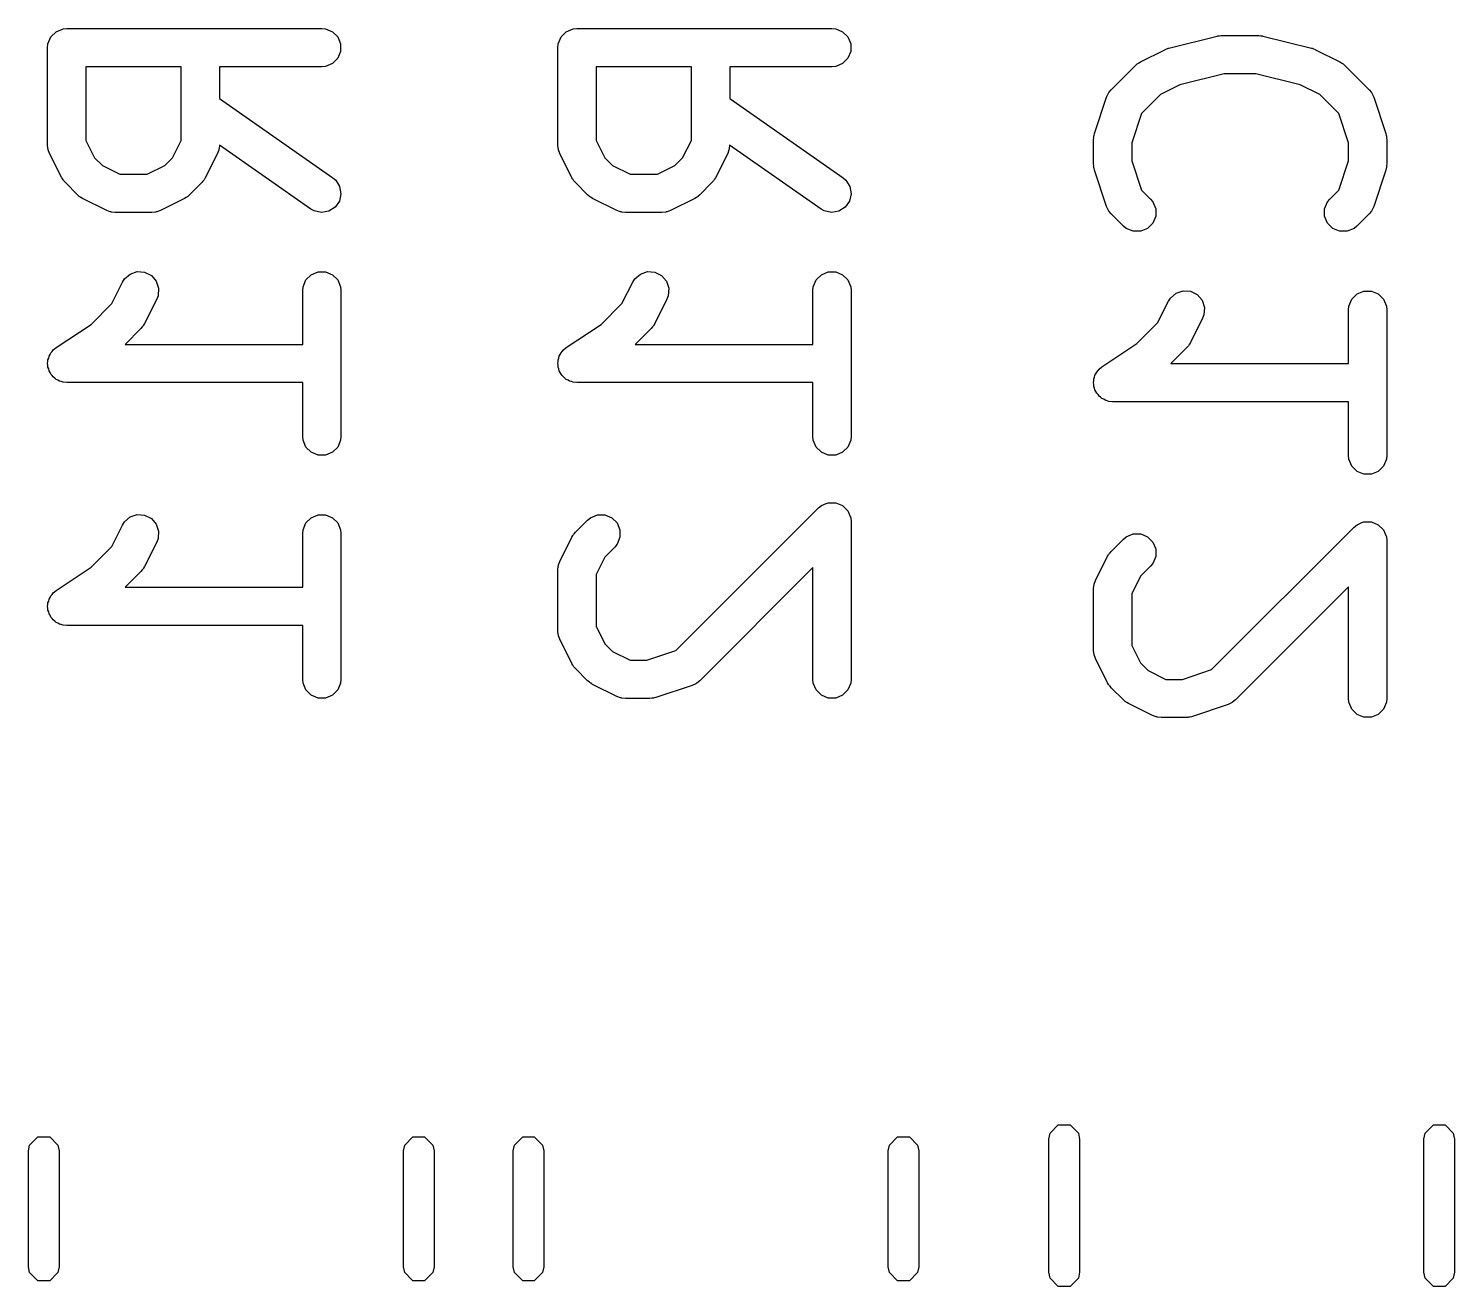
# Model space of a CAD drawing. Header units: inches. Extents: x 1.81 to 9.37, y -5.72 to -1.46.
# Drawn here: x 2.951 to 3.1711, y -2.4633 to -2.2691 of the extents above; entities that cross this region are included whole.
import ezdxf

# ---------------------------------------------------------------- set-up
doc = ezdxf.new("R2010")
doc.units = ezdxf.units.IN
doc.header["$MEASUREMENT"] = 0
doc.layers.add('BLACK', color=250, linetype='CONTINUOUS')

msp = doc.modelspace()

# ---------------------------------------------------------------- linework, layer by layer
at = {"layer": 'BLACK', "linetype": 'CONTINUOUS'}
for p, q in [((2.95399, -2.2715), (2.95443, -2.27043)), ((2.95443, -2.27043), (2.95524, -2.26962)), ((2.95524, -2.26962), (2.95631, -2.26918)), ((2.95631, -2.26918), (2.95688, -2.26912)), ((2.95688, -2.26912), (2.99625, -2.26912)), ((2.99625, -2.26912), (2.99683, -2.26918)), ((2.99683, -2.26918), (2.99789, -2.26962)), ((2.99789, -2.26962), (2.99871, -2.27043)), ((2.99871, -2.27043), (2.99915, -2.2715)), ((3.03273, -2.2715), (3.03317, -2.27043)), ((3.03317, -2.27043), (3.03398, -2.26962)), ((3.03398, -2.26962), (3.03505, -2.26918)), ((3.03505, -2.26918), (3.03562, -2.26912)), ((3.03562, -2.26912), (3.07499, -2.26912)), ((3.07499, -2.26912), (3.07557, -2.26918)), ((3.07557, -2.26918), (3.07663, -2.26962)), ((3.07663, -2.26962), (3.07745, -2.27043)), ((3.07745, -2.27043), (3.07789, -2.2715)), ((3.12696, -2.27216), (3.13446, -2.27029)), ((3.13446, -2.27029), (3.13456, -2.27027)), ((3.13456, -2.27027), (3.1346, -2.27026)), ((3.1346, -2.27026), (3.13481, -2.27024)), ((3.13481, -2.27024), (3.13503, -2.2702)), ((3.13503, -2.2702), (3.13507, -2.27021)), ((3.13507, -2.27021), (3.13517, -2.2702)), ((3.13517, -2.2702), (3.1408, -2.2702)), ((3.1408, -2.2702), (3.1409, -2.27021)), ((3.1409, -2.27021), (3.14094, -2.2702)), ((3.14094, -2.2702), (3.14116, -2.27024)), ((3.14116, -2.27024), (3.14137, -2.27026)), ((3.14137, -2.27026), (3.14141, -2.27027)), ((3.14141, -2.27027), (3.14151, -2.27029)), ((3.14151, -2.27029), (3.14901, -2.27216)), ((2.95393, -2.27208), (2.95399, -2.2715)), ((2.95393, -2.28707), (2.95393, -2.27208)), ((2.99915, -2.27265), (2.99871, -2.27372)), ((2.99915, -2.2715), (2.99915, -2.27265)), ((3.03267, -2.27208), (3.03273, -2.2715)), ((3.03267, -2.28707), (3.03267, -2.27208)), ((3.07789, -2.27265), (3.07745, -2.27372)), ((3.07789, -2.2715), (3.07789, -2.27265)), ((3.1226, -2.27426), (3.12635, -2.27239)), ((3.12635, -2.27239), (3.1264, -2.27237)), ((3.1264, -2.27237), (3.12641, -2.27236)), ((3.12641, -2.27236), (3.12665, -2.27227)), ((3.12665, -2.27227), (3.12689, -2.27218)), ((3.12689, -2.27218), (3.12692, -2.27218)), ((3.12692, -2.27218), (3.12696, -2.27216)), ((3.14901, -2.27216), (3.14905, -2.27218)), ((3.14905, -2.27218), (3.14908, -2.27218)), ((3.14908, -2.27218), (3.14932, -2.27227)), ((3.14932, -2.27227), (3.14956, -2.27236)), ((3.14956, -2.27236), (3.14957, -2.27237)), ((3.14957, -2.27237), (3.14962, -2.27239)), ((3.14962, -2.27239), (3.15337, -2.27426)), ((2.97455, -2.27503), (2.95984, -2.27503)), ((2.95984, -2.27503), (2.95984, -2.28638)), ((2.97455, -2.28638), (2.97455, -2.27503)), ((2.99625, -2.27503), (2.98046, -2.27503)), ((2.98046, -2.27503), (2.98046, -2.27991)), ((2.99683, -2.27497), (2.99625, -2.27503)), ((2.99789, -2.27453), (2.99683, -2.27497)), ((2.99871, -2.27372), (2.99789, -2.27453)), ((3.05329, -2.27503), (3.03858, -2.27503)), ((3.03858, -2.27503), (3.03858, -2.28638)), ((3.05329, -2.28638), (3.05329, -2.27503)), ((3.07499, -2.27503), (3.0592, -2.27503)), ((3.0592, -2.27503), (3.0592, -2.27991)), ((3.07557, -2.27497), (3.07499, -2.27503)), ((3.07663, -2.27453), (3.07557, -2.27497)), ((3.07745, -2.27372), (3.07663, -2.27453)), ((3.11809, -2.27856), (3.12184, -2.27481)), ((3.12184, -2.27481), (3.12206, -2.27463)), ((3.12206, -2.27463), (3.12211, -2.27457)), ((3.12211, -2.27457), (3.1222, -2.27451)), ((3.1222, -2.27451), (3.12228, -2.27445)), ((3.12228, -2.27445), (3.12236, -2.27442)), ((3.12236, -2.27442), (3.1226, -2.27426)), ((3.15337, -2.27426), (3.15361, -2.27442)), ((3.15361, -2.27442), (3.15369, -2.27445)), ((3.15369, -2.27445), (3.15377, -2.27451)), ((3.15377, -2.27451), (3.15386, -2.27457)), ((3.15386, -2.27457), (3.15391, -2.27463)), ((3.15391, -2.27463), (3.15413, -2.27481)), ((3.15413, -2.27481), (3.15788, -2.27856)), ((3.1287, -2.27781), (3.12567, -2.27933)), ((3.13554, -2.27611), (3.1287, -2.27781)), ((3.14043, -2.27611), (3.13554, -2.27611)), ((3.14727, -2.27781), (3.14043, -2.27611)), ((3.1503, -2.27933), (3.14727, -2.27781)), ((2.98046, -2.27991), (2.99795, -2.29215)), ((3.0592, -2.27991), (3.07669, -2.29215)), ((3.1155, -2.28534), (3.11737, -2.27972)), ((3.11737, -2.27972), (3.11761, -2.27919)), ((3.11761, -2.27919), (3.11768, -2.27911)), ((3.11768, -2.27911), (3.11772, -2.27901)), ((3.11772, -2.27901), (3.11809, -2.27856)), ((3.12567, -2.27933), (3.12276, -2.28225)), ((3.15321, -2.28225), (3.1503, -2.27933)), ((3.15788, -2.27856), (3.15825, -2.27901)), ((3.15825, -2.27901), (3.15829, -2.27911)), ((3.15829, -2.27911), (3.15836, -2.27919)), ((3.15836, -2.27919), (3.1586, -2.27972)), ((3.1586, -2.27972), (3.16047, -2.28534)), ((3.12276, -2.28225), (3.12125, -2.28676)), ((3.15472, -2.28676), (3.15321, -2.28225)), ((2.95984, -2.28638), (2.96118, -2.28907)), ((2.9732, -2.28907), (2.97455, -2.28638)), ((3.03858, -2.28638), (3.03992, -2.28907)), ((3.05194, -2.28907), (3.05329, -2.28638)), ((3.11535, -2.28628), (3.11538, -2.28599)), ((3.11535, -2.29003), (3.11535, -2.28628)), ((3.11537, -2.28591), (3.11539, -2.28581)), ((3.11538, -2.28599), (3.11537, -2.28591)), ((3.11539, -2.28581), (3.1154, -2.2857)), ((3.1154, -2.2857), (3.11543, -2.28563)), ((3.11543, -2.28563), (3.1155, -2.28534)), ((3.16047, -2.28534), (3.16054, -2.28563)), ((3.16054, -2.28563), (3.16057, -2.2857)), ((3.16057, -2.2857), (3.16058, -2.28581)), ((3.16058, -2.28581), (3.1606, -2.28591)), ((3.1606, -2.28591), (3.16059, -2.28599)), ((3.16059, -2.28599), (3.16062, -2.28628)), ((3.16062, -2.28628), (3.16062, -2.29003)), ((2.95399, -2.28765), (2.95393, -2.28707)), ((2.95403, -2.28775), (2.95399, -2.28765)), ((2.95403, -2.28785), (2.95403, -2.28775)), ((2.95424, -2.28839), (2.95403, -2.28785)), ((2.95612, -2.29214), (2.95424, -2.28839)), ((2.98015, -2.28839), (2.97827, -2.29214)), ((2.98035, -2.28785), (2.98015, -2.28839)), ((2.98036, -2.28775), (2.98035, -2.28785)), ((2.9804, -2.28765), (2.98036, -2.28775)), ((2.98045, -2.28712), (2.9804, -2.28765)), ((2.99456, -2.29699), (2.98045, -2.28712)), ((3.03273, -2.28765), (3.03267, -2.28707)), ((3.03277, -2.28775), (3.03273, -2.28765)), ((3.03277, -2.28785), (3.03277, -2.28775)), ((3.03298, -2.28839), (3.03277, -2.28785)), ((3.03486, -2.29214), (3.03298, -2.28839)), ((3.05889, -2.28839), (3.05701, -2.29214)), ((3.05909, -2.28785), (3.05889, -2.28839)), ((3.0591, -2.28775), (3.05909, -2.28785)), ((3.05914, -2.28765), (3.0591, -2.28775)), ((3.05919, -2.28712), (3.05914, -2.28765)), ((3.0733, -2.29699), (3.05919, -2.28712)), ((3.12125, -2.28676), (3.12125, -2.28955)), ((3.15472, -2.28955), (3.15472, -2.28676)), ((2.96118, -2.28907), (2.96238, -2.29027)), ((2.96238, -2.29027), (2.96508, -2.29162)), ((2.96931, -2.29162), (2.97201, -2.29027)), ((2.97201, -2.29027), (2.9732, -2.28907)), ((3.03992, -2.28907), (3.04112, -2.29027)), ((3.04112, -2.29027), (3.04382, -2.29162)), ((3.04805, -2.29162), (3.05075, -2.29027)), ((3.05075, -2.29027), (3.05194, -2.28907)), ((3.11538, -2.29032), (3.11535, -2.29003)), ((3.11537, -2.2904), (3.11538, -2.29032)), ((3.11539, -2.2905), (3.11537, -2.2904)), ((3.1154, -2.2906), (3.11539, -2.2905)), ((3.11543, -2.29067), (3.1154, -2.2906)), ((3.1155, -2.29096), (3.11543, -2.29067)), ((3.11737, -2.29658), (3.1155, -2.29096)), ((3.12125, -2.28955), (3.12276, -2.29406)), ((3.15321, -2.29406), (3.15472, -2.28955)), ((3.16047, -2.29096), (3.1586, -2.29658)), ((3.16054, -2.29067), (3.16047, -2.29096)), ((3.16057, -2.2906), (3.16054, -2.29067)), ((3.16058, -2.2905), (3.16057, -2.2906)), ((3.1606, -2.2904), (3.16058, -2.2905)), ((3.16062, -2.29003), (3.16059, -2.29032)), ((3.16059, -2.29032), (3.1606, -2.2904)), ((2.95627, -2.29239), (2.95612, -2.29214)), ((2.9563, -2.29246), (2.95627, -2.29239)), ((2.95637, -2.29254), (2.9563, -2.29246)), ((2.95642, -2.29263), (2.95637, -2.29254)), ((2.95648, -2.29268), (2.95642, -2.29263)), ((2.95667, -2.29291), (2.95648, -2.29268)), ((2.95854, -2.29479), (2.95667, -2.29291)), ((2.96508, -2.29162), (2.96931, -2.29162)), ((2.97772, -2.29291), (2.97584, -2.29479)), ((2.9779, -2.29268), (2.97772, -2.29291)), ((2.97796, -2.29263), (2.9779, -2.29268)), ((2.97802, -2.29254), (2.97796, -2.29263)), ((2.97809, -2.29246), (2.97802, -2.29254)), ((2.97812, -2.29239), (2.97809, -2.29246)), ((2.97827, -2.29214), (2.97812, -2.29239)), ((2.99795, -2.29215), (2.99839, -2.29253)), ((2.99839, -2.29253), (2.999, -2.2935)), ((3.03501, -2.29239), (3.03486, -2.29214)), ((3.03504, -2.29246), (3.03501, -2.29239)), ((3.03511, -2.29254), (3.03504, -2.29246)), ((3.03516, -2.29263), (3.03511, -2.29254)), ((3.03522, -2.29268), (3.03516, -2.29263)), ((3.03541, -2.29291), (3.03522, -2.29268)), ((3.03728, -2.29479), (3.03541, -2.29291)), ((3.04382, -2.29162), (3.04805, -2.29162)), ((3.05646, -2.29291), (3.05458, -2.29479)), ((3.05664, -2.29268), (3.05646, -2.29291)), ((3.0567, -2.29263), (3.05664, -2.29268)), ((3.05676, -2.29254), (3.0567, -2.29263)), ((3.05683, -2.29246), (3.05676, -2.29254)), ((3.05686, -2.29239), (3.05683, -2.29246)), ((3.05701, -2.29214), (3.05686, -2.29239)), ((3.07669, -2.29215), (3.07713, -2.29253)), ((3.07713, -2.29253), (3.07774, -2.2935)), ((2.95877, -2.29497), (2.95854, -2.29479)), ((2.95882, -2.29503), (2.95877, -2.29497)), ((2.95891, -2.29509), (2.95882, -2.29503)), ((2.95899, -2.29515), (2.95891, -2.29509)), ((2.95906, -2.29518), (2.95899, -2.29515)), ((2.95931, -2.29534), (2.95906, -2.29518)), ((2.96306, -2.29721), (2.95931, -2.29534)), ((2.97508, -2.29534), (2.97133, -2.29721)), ((2.97532, -2.29518), (2.97508, -2.29534)), ((2.9754, -2.29515), (2.97532, -2.29518)), ((2.97548, -2.29509), (2.9754, -2.29515)), ((2.97557, -2.29503), (2.97548, -2.29509)), ((2.97562, -2.29497), (2.97557, -2.29503)), ((2.97584, -2.29479), (2.97562, -2.29497)), ((2.9992, -2.29464), (2.99896, -2.29576)), ((2.999, -2.2935), (2.9992, -2.29464)), ((3.03751, -2.29497), (3.03728, -2.29479)), ((3.03756, -2.29503), (3.03751, -2.29497)), ((3.03765, -2.29509), (3.03756, -2.29503)), ((3.03773, -2.29515), (3.03765, -2.29509)), ((3.0378, -2.29518), (3.03773, -2.29515)), ((3.03805, -2.29534), (3.0378, -2.29518)), ((3.0418, -2.29721), (3.03805, -2.29534)), ((3.05382, -2.29534), (3.05007, -2.29721)), ((3.05406, -2.29518), (3.05382, -2.29534)), ((3.05414, -2.29515), (3.05406, -2.29518)), ((3.05422, -2.29509), (3.05414, -2.29515)), ((3.05431, -2.29503), (3.05422, -2.29509)), ((3.05436, -2.29497), (3.05431, -2.29503)), ((3.05458, -2.29479), (3.05436, -2.29497)), ((3.07794, -2.29464), (3.0777, -2.29576)), ((3.07774, -2.2935), (3.07794, -2.29464)), ((3.12276, -2.29406), (3.12414, -2.29544)), ((3.15183, -2.29544), (3.15321, -2.29406)), ((2.9636, -2.29742), (2.96306, -2.29721)), ((2.96371, -2.29743), (2.9636, -2.29742)), ((2.96381, -2.29747), (2.96371, -2.29743)), ((2.96438, -2.29753), (2.96381, -2.29747)), ((2.97001, -2.29753), (2.96438, -2.29753)), ((2.97058, -2.29747), (2.97001, -2.29753)), ((2.97068, -2.29743), (2.97058, -2.29747)), ((2.97079, -2.29742), (2.97068, -2.29743)), ((2.97133, -2.29721), (2.97079, -2.29742)), ((2.99506, -2.29728), (2.99456, -2.29699)), ((2.99619, -2.29752), (2.99506, -2.29728)), ((2.99732, -2.29732), (2.99619, -2.29752)), ((2.99829, -2.29671), (2.99732, -2.29732)), ((2.99896, -2.29576), (2.99829, -2.29671)), ((3.04234, -2.29742), (3.0418, -2.29721)), ((3.04245, -2.29743), (3.04234, -2.29742)), ((3.04255, -2.29747), (3.04245, -2.29743)), ((3.04312, -2.29753), (3.04255, -2.29747)), ((3.04875, -2.29753), (3.04312, -2.29753)), ((3.04932, -2.29747), (3.04875, -2.29753)), ((3.04942, -2.29743), (3.04932, -2.29747)), ((3.04953, -2.29742), (3.04942, -2.29743)), ((3.05007, -2.29721), (3.04953, -2.29742)), ((3.0738, -2.29728), (3.0733, -2.29699)), ((3.07493, -2.29752), (3.0738, -2.29728)), ((3.07606, -2.29732), (3.07493, -2.29752)), ((3.07704, -2.29671), (3.07606, -2.29732)), ((3.0777, -2.29576), (3.07704, -2.29671)), ((3.11761, -2.29711), (3.11737, -2.29658)), ((3.11768, -2.29719), (3.11761, -2.29711)), ((3.11772, -2.29729), (3.11768, -2.29719)), ((3.11809, -2.29774), (3.11772, -2.29729)), ((3.12414, -2.29544), (3.1245, -2.29588)), ((3.1245, -2.29588), (3.12495, -2.29695)), ((3.12495, -2.29695), (3.12495, -2.2981)), ((3.15102, -2.29695), (3.15147, -2.29588)), ((3.15102, -2.2981), (3.15102, -2.29695)), ((3.15147, -2.29588), (3.15183, -2.29544)), ((3.15825, -2.29729), (3.15788, -2.29774)), ((3.15829, -2.29719), (3.15825, -2.29729)), ((3.15836, -2.29711), (3.15829, -2.29719)), ((3.1586, -2.29658), (3.15836, -2.29711)), ((3.11996, -2.29961), (3.11809, -2.29774)), ((3.12041, -2.29998), (3.11996, -2.29961)), ((3.1245, -2.29917), (3.12369, -2.29998)), ((3.12495, -2.2981), (3.1245, -2.29917)), ((3.15147, -2.29917), (3.15102, -2.2981)), ((3.15228, -2.29998), (3.15147, -2.29917)), ((3.15601, -2.29961), (3.15556, -2.29998)), ((3.15788, -2.29774), (3.15601, -2.29961)), ((3.12147, -2.30042), (3.12041, -2.29998)), ((3.12263, -2.30042), (3.12147, -2.30042)), ((3.12369, -2.29998), (3.12263, -2.30042)), ((3.15334, -2.30042), (3.15228, -2.29998)), ((3.1545, -2.30042), (3.15334, -2.30042)), ((3.15556, -2.29998), (3.1545, -2.30042)), ((2.96383, -2.31157), (2.96549, -2.30825)), ((2.96549, -2.30825), (2.9658, -2.30776)), ((2.9658, -2.30776), (2.96667, -2.30701)), ((2.96667, -2.30701), (2.96776, -2.30664)), ((2.96776, -2.30664), (2.96891, -2.30672)), ((2.96891, -2.30672), (2.96994, -2.30724)), ((2.96994, -2.30724), (2.9707, -2.30811)), ((2.9707, -2.30811), (2.97106, -2.3092)), ((2.99336, -2.30899), (2.9938, -2.30793)), ((2.9938, -2.30793), (2.99461, -2.30712)), ((2.99461, -2.30712), (2.99568, -2.30667)), ((2.99568, -2.30667), (2.99683, -2.30667)), ((2.99683, -2.30667), (2.99789, -2.30712)), ((2.99789, -2.30712), (2.99871, -2.30793)), ((2.99871, -2.30793), (2.99915, -2.30899)), ((3.04257, -2.31157), (3.04423, -2.30825)), ((3.04423, -2.30825), (3.04454, -2.30776)), ((3.04454, -2.30776), (3.04541, -2.30701)), ((3.04541, -2.30701), (3.0465, -2.30664)), ((3.0465, -2.30664), (3.04765, -2.30672)), ((3.04765, -2.30672), (3.04868, -2.30724)), ((3.04868, -2.30724), (3.04944, -2.30811)), ((3.04944, -2.30811), (3.0498, -2.3092)), ((3.0721, -2.30899), (3.07254, -2.30793)), ((3.07254, -2.30793), (3.07335, -2.30712)), ((3.07335, -2.30712), (3.07442, -2.30667)), ((3.07442, -2.30667), (3.07557, -2.30667)), ((3.07557, -2.30667), (3.07663, -2.30712)), ((3.07663, -2.30712), (3.07745, -2.30793)), ((3.07745, -2.30793), (3.07789, -2.30899)), ((2.97098, -2.31035), (2.97077, -2.31089)), ((2.97106, -2.3092), (2.97098, -2.31035)), ((2.9933, -2.30957), (2.99336, -2.30899)), ((2.9933, -2.31787), (2.9933, -2.30957)), ((2.99915, -2.30899), (2.99921, -2.30957)), ((2.99921, -2.30957), (2.99921, -2.33207)), ((3.04972, -2.31035), (3.04951, -2.31089)), ((3.0498, -2.3092), (3.04972, -2.31035)), ((3.07204, -2.30957), (3.0721, -2.30899)), ((3.07204, -2.31787), (3.07204, -2.30957)), ((3.07789, -2.30899), (3.07795, -2.30957)), ((3.07795, -2.30957), (3.07795, -2.33207)), ((3.12691, -2.3112), (3.12722, -2.31071)), ((3.12722, -2.31071), (3.12809, -2.30996)), ((3.12809, -2.30996), (3.12918, -2.30959)), ((3.12918, -2.30959), (3.13033, -2.30968)), ((3.13033, -2.30968), (3.13136, -2.31019)), ((3.13136, -2.31019), (3.13211, -2.31106)), ((3.15521, -2.31088), (3.15603, -2.31007)), ((3.15603, -2.31007), (3.15709, -2.30963)), ((3.15709, -2.30963), (3.15825, -2.30963)), ((3.15825, -2.30963), (3.15931, -2.31007)), ((3.15931, -2.31007), (3.16013, -2.31088)), ((2.96063, -2.31478), (2.96383, -2.31157)), ((2.97077, -2.31089), (2.9689, -2.31464)), ((3.03937, -2.31478), (3.04257, -2.31157)), ((3.04951, -2.31089), (3.04764, -2.31464)), ((3.12525, -2.31452), (3.12691, -2.3112)), ((3.13211, -2.31106), (3.13248, -2.31215)), ((3.13248, -2.31215), (3.1324, -2.3133)), ((3.15472, -2.31252), (3.15477, -2.31195)), ((3.15472, -2.32082), (3.15472, -2.31252)), ((3.15477, -2.31195), (3.15521, -2.31088)), ((3.16013, -2.31088), (3.16057, -2.31195)), ((3.16057, -2.31195), (3.16062, -2.31252)), ((3.16062, -2.31252), (3.16062, -2.33502)), ((2.95524, -2.31836), (2.96063, -2.31478)), ((2.96853, -2.31518), (2.96834, -2.31541)), ((2.96859, -2.31513), (2.96853, -2.31518)), ((2.96864, -2.31504), (2.96859, -2.31513)), ((2.96871, -2.31496), (2.96864, -2.31504)), ((2.96874, -2.31489), (2.96871, -2.31496)), ((2.9689, -2.31464), (2.96874, -2.31489)), ((3.03398, -2.31836), (3.03937, -2.31478)), ((3.04727, -2.31518), (3.04708, -2.31541)), ((3.04733, -2.31513), (3.04727, -2.31518)), ((3.04739, -2.31504), (3.04733, -2.31513)), ((3.04745, -2.31496), (3.04739, -2.31504)), ((3.04748, -2.31489), (3.04745, -2.31496)), ((3.04764, -2.31464), (3.04748, -2.31489)), ((3.12204, -2.31773), (3.12525, -2.31452)), ((3.13219, -2.31384), (3.13031, -2.31759)), ((3.1324, -2.3133), (3.13219, -2.31384)), ((2.96834, -2.31541), (2.96589, -2.31787)), ((3.04708, -2.31541), (3.04463, -2.31787)), ((2.95416, -2.31969), (2.95432, -2.31945)), ((2.95432, -2.31945), (2.95443, -2.31918)), ((2.95443, -2.31918), (2.95463, -2.31897)), ((2.95463, -2.31897), (2.9548, -2.31873)), ((2.9548, -2.31873), (2.95524, -2.31837)), ((2.95524, -2.31837), (2.95524, -2.31836)), ((2.95524, -2.31836), (2.95524, -2.31836)), ((2.95524, -2.31836), (2.95524, -2.31836)), ((2.96589, -2.31787), (2.9933, -2.31787)), ((3.0329, -2.31969), (3.03306, -2.31945)), ((3.03306, -2.31945), (3.03317, -2.31918)), ((3.03317, -2.31918), (3.03337, -2.31897)), ((3.03337, -2.31897), (3.03354, -2.31873)), ((3.03354, -2.31873), (3.03398, -2.31837)), ((3.03398, -2.31837), (3.03398, -2.31836)), ((3.03398, -2.31836), (3.03398, -2.31836)), ((3.03398, -2.31836), (3.03398, -2.31836)), ((3.04463, -2.31787), (3.07204, -2.31787)), ((3.11666, -2.32132), (3.12204, -2.31773)), ((3.12976, -2.31836), (3.1273, -2.32082)), ((3.12995, -2.31813), (3.12976, -2.31836)), ((3.13001, -2.31808), (3.12995, -2.31813)), ((3.13006, -2.31799), (3.13001, -2.31808)), ((3.13013, -2.31791), (3.13006, -2.31799)), ((3.13016, -2.31784), (3.13013, -2.31791)), ((3.13031, -2.31759), (3.13016, -2.31784)), ((2.95393, -2.32082), (2.95399, -2.32053)), ((2.95399, -2.3211), (2.95393, -2.32082)), ((2.95399, -2.32024), (2.9541, -2.31997)), ((2.95399, -2.32053), (2.95399, -2.32024)), ((2.95399, -2.3214), (2.95399, -2.3211)), ((2.9541, -2.32166), (2.95399, -2.3214)), ((2.9541, -2.31997), (2.95416, -2.31969)), ((2.95415, -2.32195), (2.9541, -2.32166)), ((3.03267, -2.32082), (3.03273, -2.32053)), ((3.03273, -2.3211), (3.03267, -2.32082)), ((3.03273, -2.32024), (3.03284, -2.31997)), ((3.03273, -2.32053), (3.03273, -2.32024)), ((3.03273, -2.3214), (3.03273, -2.3211)), ((3.03284, -2.32166), (3.03273, -2.3214)), ((3.03284, -2.31997), (3.0329, -2.31969)), ((3.03289, -2.32195), (3.03284, -2.32166)), ((3.11605, -2.32192), (3.11621, -2.32168)), ((3.11621, -2.32168), (3.11666, -2.32132)), ((3.11666, -2.32132), (3.11666, -2.32132)), ((3.11666, -2.32132), (3.11666, -2.32132)), ((3.11666, -2.32132), (3.11666, -2.32132)), ((3.1273, -2.32082), (3.15472, -2.32082)), ((2.95432, -2.32219), (2.95415, -2.32195)), ((2.95443, -2.32246), (2.95432, -2.32219)), ((2.95463, -2.32266), (2.95443, -2.32246)), ((2.95479, -2.3229), (2.95463, -2.32266)), ((2.95504, -2.32307), (2.95479, -2.3229)), ((2.95524, -2.32327), (2.95504, -2.32307)), ((2.95551, -2.32339), (2.95524, -2.32327)), ((2.95575, -2.32355), (2.95551, -2.32339)), ((2.95604, -2.3236), (2.95575, -2.32355)), ((2.95631, -2.32372), (2.95604, -2.3236)), ((2.95688, -2.32377), (2.95631, -2.32372)), ((2.9933, -2.32377), (2.95688, -2.32377)), ((2.95688, -2.32377), (2.95688, -2.32377)), ((2.95688, -2.32377), (2.95688, -2.32377)), ((2.95688, -2.32377), (2.95688, -2.32377)), ((2.9933, -2.33207), (2.9933, -2.32377)), ((3.03306, -2.32219), (3.03289, -2.32195)), ((3.03317, -2.32246), (3.03306, -2.32219)), ((3.03337, -2.32266), (3.03317, -2.32246)), ((3.03353, -2.3229), (3.03337, -2.32266)), ((3.03378, -2.32307), (3.03353, -2.3229)), ((3.03398, -2.32327), (3.03378, -2.32307)), ((3.03425, -2.32339), (3.03398, -2.32327)), ((3.03449, -2.32355), (3.03425, -2.32339)), ((3.03478, -2.3236), (3.03449, -2.32355)), ((3.03505, -2.32372), (3.03478, -2.3236)), ((3.03562, -2.32377), (3.03505, -2.32372)), ((3.07204, -2.32377), (3.03562, -2.32377)), ((3.03562, -2.32377), (3.03562, -2.32377)), ((3.03562, -2.32377), (3.03562, -2.32377)), ((3.03562, -2.32377), (3.03562, -2.32377)), ((3.07204, -2.33207), (3.07204, -2.32377)), ((3.11535, -2.32377), (3.1154, -2.32349)), ((3.1154, -2.32406), (3.11535, -2.32377)), ((3.1154, -2.3232), (3.11552, -2.32293)), ((3.1154, -2.32349), (3.1154, -2.3232)), ((3.11552, -2.32293), (3.11557, -2.32264)), ((3.11557, -2.32264), (3.11573, -2.3224)), ((3.11573, -2.3224), (3.11584, -2.32213)), ((3.11584, -2.32213), (3.11605, -2.32192)), ((3.1154, -2.32435), (3.1154, -2.32406)), ((3.11551, -2.32462), (3.1154, -2.32435)), ((3.11557, -2.3249), (3.11551, -2.32462)), ((3.11573, -2.32514), (3.11557, -2.3249)), ((3.11584, -2.32541), (3.11573, -2.32514)), ((3.11605, -2.32562), (3.11584, -2.32541)), ((3.11621, -2.32586), (3.11605, -2.32562)), ((3.11645, -2.32602), (3.11621, -2.32586)), ((3.11666, -2.32623), (3.11645, -2.32602)), ((3.11693, -2.32634), (3.11666, -2.32623)), ((3.11717, -2.3265), (3.11693, -2.32634)), ((3.11745, -2.32656), (3.11717, -2.3265)), ((3.11772, -2.32667), (3.11745, -2.32656)), ((3.11829, -2.32672), (3.11772, -2.32667)), ((3.1183, -2.32672), (3.11829, -2.32672)), ((3.15472, -2.32672), (3.1183, -2.32672)), ((3.1183, -2.32672), (3.1183, -2.32672)), ((3.1183, -2.32672), (3.1183, -2.32672)), ((3.15472, -2.33502), (3.15472, -2.32672)), ((2.99336, -2.33264), (2.9933, -2.33207)), ((2.9938, -2.33371), (2.99336, -2.33264)), ((2.99915, -2.33264), (2.99871, -2.33371)), ((2.99921, -2.33207), (2.99915, -2.33264)), ((3.0721, -2.33264), (3.07204, -2.33207)), ((3.07254, -2.33371), (3.0721, -2.33264)), ((3.07789, -2.33264), (3.07745, -2.33371)), ((3.07795, -2.33207), (3.07789, -2.33264)), ((2.99461, -2.33452), (2.9938, -2.33371)), ((2.99568, -2.33496), (2.99461, -2.33452)), ((2.99683, -2.33496), (2.99568, -2.33496)), ((2.99789, -2.33452), (2.99683, -2.33496)), ((2.99871, -2.33371), (2.99789, -2.33452)), ((3.07335, -2.33452), (3.07254, -2.33371)), ((3.07442, -2.33496), (3.07335, -2.33452)), ((3.07557, -2.33496), (3.07442, -2.33496)), ((3.07663, -2.33452), (3.07557, -2.33496)), ((3.07745, -2.33371), (3.07663, -2.33452)), ((3.15477, -2.3356), (3.15472, -2.33502)), ((3.16062, -2.33502), (3.16057, -2.3356)), ((3.15521, -2.33666), (3.15477, -2.3356)), ((3.15603, -2.33748), (3.15521, -2.33666)), ((3.16013, -2.33666), (3.15931, -2.33748)), ((3.16057, -2.3356), (3.16013, -2.33666)), ((3.15709, -2.33792), (3.15603, -2.33748)), ((3.15825, -2.33792), (3.15709, -2.33792)), ((3.15931, -2.33748), (3.15825, -2.33792)), ((3.0509, -2.36511), (3.0729, -2.3431)), ((3.0729, -2.3431), (3.07335, -2.34274)), ((3.07335, -2.34274), (3.07411, -2.34242)), ((3.07411, -2.34242), (3.07442, -2.3423)), ((3.07442, -2.3423), (3.07557, -2.3423)), ((3.07557, -2.3423), (3.07663, -2.34274)), ((3.07663, -2.34274), (3.07745, -2.34355)), ((3.07745, -2.34355), (3.0777, -2.34417)), ((2.96383, -2.34907), (2.96549, -2.34575)), ((2.96549, -2.34575), (2.9658, -2.34526)), ((2.9658, -2.34526), (2.96667, -2.3445)), ((2.96667, -2.3445), (2.96776, -2.34414)), ((2.96776, -2.34414), (2.96891, -2.34422)), ((2.96891, -2.34422), (2.96994, -2.34473)), ((2.96994, -2.34473), (2.9707, -2.3456)), ((2.9707, -2.3456), (2.97106, -2.3467)), ((2.99336, -2.34649), (2.9938, -2.34543)), ((2.9938, -2.34543), (2.99461, -2.34461)), ((2.99461, -2.34461), (2.99568, -2.34417)), ((2.99568, -2.34417), (2.99683, -2.34417)), ((2.99683, -2.34417), (2.99789, -2.34461)), ((2.99789, -2.34461), (2.99871, -2.34543)), ((2.99871, -2.34543), (2.99915, -2.34649)), ((3.03541, -2.34685), (3.03728, -2.34498)), ((3.03728, -2.34498), (3.03773, -2.34461)), ((3.03773, -2.34461), (3.0388, -2.34417)), ((3.0388, -2.34417), (3.03995, -2.34417)), ((3.03995, -2.34417), (3.04101, -2.34461)), ((3.04101, -2.34461), (3.04183, -2.34543)), ((3.04183, -2.34543), (3.04227, -2.34649)), ((3.0777, -2.34417), (3.07789, -2.34462)), ((3.07789, -2.34462), (3.07795, -2.34519)), ((3.07795, -2.34519), (3.07795, -2.36956)), ((3.15558, -2.34606), (3.15603, -2.34569)), ((3.15603, -2.34569), (3.15678, -2.34538)), ((3.15678, -2.34538), (3.15709, -2.34525)), ((3.15709, -2.34525), (3.15825, -2.34525)), ((3.15825, -2.34525), (3.15931, -2.34569)), ((3.15931, -2.34569), (3.16013, -2.3465)), ((2.97098, -2.34785), (2.97077, -2.34839)), ((2.97106, -2.3467), (2.97098, -2.34785)), ((2.9933, -2.34707), (2.99336, -2.34649)), ((2.9933, -2.35536), (2.9933, -2.34707)), ((2.99915, -2.34649), (2.99921, -2.34707)), ((2.99921, -2.34707), (2.99921, -2.36956)), ((3.03298, -2.35137), (3.03486, -2.34762)), ((3.03486, -2.34762), (3.03501, -2.34737)), ((3.03501, -2.34737), (3.03504, -2.3473)), ((3.03504, -2.3473), (3.03511, -2.34722)), ((3.03511, -2.34722), (3.03516, -2.34713)), ((3.03516, -2.34713), (3.03522, -2.34708)), ((3.03522, -2.34708), (3.03541, -2.34685)), ((3.04227, -2.34764), (3.04183, -2.34871)), ((3.04227, -2.34649), (3.04227, -2.34764)), ((3.11809, -2.34981), (3.11996, -2.34793)), ((3.11996, -2.34793), (3.12041, -2.34756)), ((3.12041, -2.34756), (3.12147, -2.34712)), ((3.12147, -2.34712), (3.12263, -2.34712)), ((3.12263, -2.34712), (3.12369, -2.34756)), ((3.12369, -2.34756), (3.1245, -2.34838)), ((3.13358, -2.36806), (3.15558, -2.34606)), ((3.16013, -2.3465), (3.16038, -2.34712)), ((3.16038, -2.34712), (3.16057, -2.34757)), ((3.16057, -2.34757), (3.16062, -2.34814)), ((3.16062, -2.34814), (3.16062, -2.37252)), ((2.96063, -2.35227), (2.96383, -2.34907)), ((2.97077, -2.34839), (2.9689, -2.35214)), ((3.04146, -2.34915), (3.03992, -2.35069)), ((3.04183, -2.34871), (3.04146, -2.34915)), ((3.11753, -2.35057), (3.11769, -2.35032)), ((3.11769, -2.35032), (3.11772, -2.35025)), ((3.11772, -2.35025), (3.11779, -2.35017)), ((3.11779, -2.35017), (3.11784, -2.35008)), ((3.11784, -2.35008), (3.1179, -2.35003)), ((3.1179, -2.35003), (3.11809, -2.34981)), ((3.1245, -2.34838), (3.12495, -2.34944)), ((3.12495, -2.34944), (3.12495, -2.35059)), ((2.95524, -2.35586), (2.96063, -2.35227)), ((2.96859, -2.35263), (2.96853, -2.35268)), ((2.96864, -2.35254), (2.96859, -2.35263)), ((2.96871, -2.35246), (2.96864, -2.35254)), ((2.96874, -2.35238), (2.96871, -2.35246)), ((2.9689, -2.35214), (2.96874, -2.35238)), ((3.03267, -2.35269), (3.03273, -2.35211)), ((3.03273, -2.35211), (3.03277, -2.35202)), ((3.03277, -2.35191), (3.03298, -2.35137)), ((3.03277, -2.35202), (3.03277, -2.35191)), ((3.03992, -2.35069), (3.03858, -2.35339)), ((3.07204, -2.35232), (3.05458, -2.36978)), ((3.07204, -2.36956), (3.07204, -2.35232)), ((3.11566, -2.35432), (3.11753, -2.35057)), ((3.12414, -2.35211), (3.1226, -2.35364)), ((3.1245, -2.35166), (3.12414, -2.35211)), ((3.12495, -2.35059), (3.1245, -2.35166)), ((2.96834, -2.3529), (2.96589, -2.35536)), ((2.96853, -2.35268), (2.96834, -2.3529)), ((3.03267, -2.36206), (3.03267, -2.35269)), ((3.03858, -2.35339), (3.03858, -2.36137)), ((3.11545, -2.35486), (3.11566, -2.35432)), ((3.1226, -2.35364), (3.12125, -2.35634)), ((2.95416, -2.35718), (2.95432, -2.35694)), ((2.95432, -2.35694), (2.95443, -2.35667)), ((2.95443, -2.35667), (2.95463, -2.35647)), ((2.95463, -2.35647), (2.9548, -2.35622)), ((2.9548, -2.35622), (2.95524, -2.35586)), ((2.95524, -2.35586), (2.95524, -2.35586)), ((2.95524, -2.35586), (2.95524, -2.35586)), ((2.95524, -2.35586), (2.95524, -2.35586)), ((2.96589, -2.35536), (2.9933, -2.35536)), ((3.11535, -2.35564), (3.1154, -2.35507)), ((3.11535, -2.36502), (3.11535, -2.35564)), ((3.1154, -2.35507), (3.11544, -2.35497)), ((3.11544, -2.35497), (3.11545, -2.35486)), ((3.12125, -2.35634), (3.12125, -2.36432)), ((3.15472, -2.35527), (3.13726, -2.37273)), ((3.15472, -2.37252), (3.15472, -2.35527)), ((2.95393, -2.35831), (2.95399, -2.35803)), ((2.95399, -2.3586), (2.95393, -2.35831)), ((2.95399, -2.35774), (2.9541, -2.35747)), ((2.95399, -2.35803), (2.95399, -2.35774)), ((2.95399, -2.35889), (2.95399, -2.3586)), ((2.9541, -2.35916), (2.95399, -2.35889)), ((2.9541, -2.35747), (2.95416, -2.35718)), ((2.95415, -2.35944), (2.9541, -2.35916)), ((2.95432, -2.35968), (2.95415, -2.35944)), ((2.95443, -2.35996), (2.95432, -2.35968)), ((2.95463, -2.36016), (2.95443, -2.35996)), ((2.95479, -2.3604), (2.95463, -2.36016)), ((2.95504, -2.36056), (2.95479, -2.3604)), ((2.95524, -2.36077), (2.95504, -2.36056)), ((2.95551, -2.36088), (2.95524, -2.36077)), ((2.95575, -2.36104), (2.95551, -2.36088)), ((2.95604, -2.3611), (2.95575, -2.36104)), ((2.95631, -2.36121), (2.95604, -2.3611)), ((2.95688, -2.36127), (2.95631, -2.36121)), ((2.9933, -2.36127), (2.95688, -2.36127)), ((2.95688, -2.36127), (2.95688, -2.36127)), ((2.95688, -2.36127), (2.95688, -2.36127)), ((2.95688, -2.36127), (2.95688, -2.36127)), ((2.9933, -2.36956), (2.9933, -2.36127)), ((3.03858, -2.36137), (3.03992, -2.36406)), ((3.03273, -2.36264), (3.03267, -2.36206)), ((3.03277, -2.36274), (3.03273, -2.36264)), ((3.03277, -2.36284), (3.03277, -2.36274)), ((3.03298, -2.36338), (3.03277, -2.36284)), ((3.03486, -2.36713), (3.03298, -2.36338)), ((3.03992, -2.36406), (3.04112, -2.36526)), ((3.04112, -2.36526), (3.04382, -2.36661)), ((3.04639, -2.36661), (3.0509, -2.36511)), ((3.1154, -2.36559), (3.11535, -2.36502)), ((3.11544, -2.36569), (3.1154, -2.36559)), ((3.11545, -2.3658), (3.11544, -2.36569)), ((3.11566, -2.36634), (3.11545, -2.3658)), ((3.12125, -2.36432), (3.1226, -2.36702)), ((3.03501, -2.36738), (3.03486, -2.36713)), ((3.03504, -2.36745), (3.03501, -2.36738)), ((3.03511, -2.36754), (3.03504, -2.36745)), ((3.03516, -2.36762), (3.03511, -2.36754)), ((3.03522, -2.36768), (3.03516, -2.36762)), ((3.03541, -2.3679), (3.03522, -2.36768)), ((3.03728, -2.36978), (3.03541, -2.3679)), ((3.04382, -2.36661), (3.04639, -2.36661)), ((3.11753, -2.37009), (3.11566, -2.36634)), ((3.1226, -2.36702), (3.1238, -2.36821)), ((2.99336, -2.37014), (2.9933, -2.36956)), ((2.9938, -2.3712), (2.99336, -2.37014)), ((2.99915, -2.37014), (2.99871, -2.3712)), ((2.99921, -2.36956), (2.99915, -2.37014)), ((3.03751, -2.36996), (3.03728, -2.36978)), ((3.03756, -2.37002), (3.03751, -2.36996)), ((3.03765, -2.37008), (3.03756, -2.37002)), ((3.03773, -2.37014), (3.03765, -2.37008)), ((3.0378, -2.37017), (3.03773, -2.37014)), ((3.03805, -2.37033), (3.0378, -2.37017)), ((3.05404, -2.37018), (3.05396, -2.37025)), ((3.05414, -2.37014), (3.05404, -2.37018)), ((3.05458, -2.36978), (3.05414, -2.37014)), ((3.0721, -2.37014), (3.07204, -2.36956)), ((3.07254, -2.3712), (3.0721, -2.37014)), ((3.07789, -2.37014), (3.07745, -2.3712)), ((3.07795, -2.36956), (3.07789, -2.37014)), ((3.11769, -2.37033), (3.11753, -2.37009)), ((3.1238, -2.36821), (3.1265, -2.36956)), ((3.1265, -2.36956), (3.12907, -2.36956)), ((3.12907, -2.36956), (3.13358, -2.36806)), ((2.99461, -2.37202), (2.9938, -2.3712)), ((2.99568, -2.37246), (2.99461, -2.37202)), ((2.99789, -2.37202), (2.99683, -2.37246)), ((2.99871, -2.3712), (2.99789, -2.37202)), ((3.0418, -2.3722), (3.03805, -2.37033)), ((3.04234, -2.37241), (3.0418, -2.3722)), ((3.04245, -2.37242), (3.04234, -2.37241)), ((3.04255, -2.37246), (3.04245, -2.37242)), ((3.04752, -2.37243), (3.04745, -2.37246)), ((3.04781, -2.37236), (3.04752, -2.37243)), ((3.05343, -2.37049), (3.04781, -2.37236)), ((3.05396, -2.37025), (3.05343, -2.37049)), ((3.07335, -2.37202), (3.07254, -2.3712)), ((3.07442, -2.37246), (3.07335, -2.37202)), ((3.07663, -2.37202), (3.07557, -2.37246)), ((3.07745, -2.3712), (3.07663, -2.37202)), ((3.11772, -2.37041), (3.11769, -2.37033)), ((3.11779, -2.37049), (3.11772, -2.37041)), ((3.11784, -2.37058), (3.11779, -2.37049)), ((3.1179, -2.37063), (3.11784, -2.37058)), ((3.11809, -2.37085), (3.1179, -2.37063)), ((3.11996, -2.37273), (3.11809, -2.37085)), ((2.99683, -2.37246), (2.99568, -2.37246)), ((3.04312, -2.37252), (3.04255, -2.37246)), ((3.04687, -2.37252), (3.04312, -2.37252)), ((3.04716, -2.37249), (3.04687, -2.37252)), ((3.04724, -2.37249), (3.04716, -2.37249)), ((3.04734, -2.37247), (3.04724, -2.37249)), ((3.04745, -2.37246), (3.04734, -2.37247)), ((3.07557, -2.37246), (3.07442, -2.37246)), ((3.12019, -2.37291), (3.11996, -2.37273)), ((3.12024, -2.37297), (3.12019, -2.37291)), ((3.12033, -2.37303), (3.12024, -2.37297)), ((3.12041, -2.3731), (3.12033, -2.37303)), ((3.12048, -2.37313), (3.12041, -2.3731)), ((3.12073, -2.37328), (3.12048, -2.37313)), ((3.12448, -2.37516), (3.12073, -2.37328)), ((3.13611, -2.37344), (3.13048, -2.37532)), ((3.13664, -2.37321), (3.13611, -2.37344)), ((3.13672, -2.37314), (3.13664, -2.37321)), ((3.13681, -2.3731), (3.13672, -2.37314)), ((3.13726, -2.37273), (3.13681, -2.3731)), ((3.15477, -2.37309), (3.15472, -2.37252)), ((3.15521, -2.37416), (3.15477, -2.37309)), ((3.15603, -2.37497), (3.15521, -2.37416)), ((3.16013, -2.37416), (3.15931, -2.37497)), ((3.16057, -2.37309), (3.16013, -2.37416)), ((3.16062, -2.37252), (3.16057, -2.37309)), ((3.12502, -2.37536), (3.12448, -2.37516)), ((3.12512, -2.37537), (3.12502, -2.37536)), ((3.12522, -2.37541), (3.12512, -2.37537)), ((3.1258, -2.37547), (3.12522, -2.37541)), ((3.12955, -2.37547), (3.1258, -2.37547)), ((3.12984, -2.37544), (3.12955, -2.37547)), ((3.12992, -2.37545), (3.12984, -2.37544)), ((3.13002, -2.37542), (3.12992, -2.37545)), ((3.13012, -2.37541), (3.13002, -2.37542)), ((3.1302, -2.37538), (3.13012, -2.37541)), ((3.13048, -2.37532), (3.1302, -2.37538)), ((3.15709, -2.37541), (3.15603, -2.37497)), ((3.15825, -2.37541), (3.15709, -2.37541)), ((3.15931, -2.37497), (3.15825, -2.37541)), ((3.10864, -2.4396), (3.10992, -2.43832)), ((3.10992, -2.43832), (3.11173, -2.43832)), ((3.11173, -2.43832), (3.11301, -2.4396)), ((3.16652, -2.4396), (3.1678, -2.43832)), ((3.1678, -2.43832), (3.1696, -2.43832)), ((3.1696, -2.43832), (3.17088, -2.4396)), ((2.95116, -2.44144), (2.95244, -2.44016)), ((2.95244, -2.44016), (2.95425, -2.44016)), ((2.95425, -2.44016), (2.95553, -2.44144)), ((3.00904, -2.44144), (3.01032, -2.44016)), ((3.01032, -2.44016), (3.01212, -2.44016)), ((3.01212, -2.44016), (3.0134, -2.44144)), ((3.02597, -2.44144), (3.02725, -2.44016)), ((3.02725, -2.44016), (3.02905, -2.44016)), ((3.02905, -2.44016), (3.03033, -2.44144)), ((3.08384, -2.44144), (3.08512, -2.44016)), ((3.08512, -2.44016), (3.08693, -2.44016)), ((3.08693, -2.44016), (3.08821, -2.44144)), ((3.10846, -2.4405), (3.10864, -2.4396)), ((3.10846, -2.46107), (3.10846, -2.4405)), ((3.11301, -2.4396), (3.11319, -2.4405)), ((3.11319, -2.4405), (3.11319, -2.46107)), ((3.16634, -2.4405), (3.16652, -2.4396)), ((3.16634, -2.46107), (3.16634, -2.4405)), ((3.17088, -2.4396), (3.17106, -2.4405)), ((3.17106, -2.4405), (3.17106, -2.46107)), ((2.95098, -2.44234), (2.95116, -2.44144)), ((2.95098, -2.46022), (2.95098, -2.44234)), ((2.95553, -2.44144), (2.95571, -2.44234)), ((2.95571, -2.44234), (2.95571, -2.46022)), ((3.00886, -2.44234), (3.00904, -2.44144)), ((3.00886, -2.46022), (3.00886, -2.44234)), ((3.0134, -2.44144), (3.01358, -2.44234)), ((3.01358, -2.44234), (3.01358, -2.46022)), ((3.02579, -2.44234), (3.02597, -2.44144)), ((3.02579, -2.46022), (3.02579, -2.44234)), ((3.03033, -2.44144), (3.03051, -2.44234)), ((3.03051, -2.44234), (3.03051, -2.46022)), ((3.08366, -2.44234), (3.08384, -2.44144)), ((3.08366, -2.46022), (3.08366, -2.44234)), ((3.08821, -2.44144), (3.08839, -2.44234)), ((3.08839, -2.44234), (3.08839, -2.46022)), ((2.95116, -2.46112), (2.95098, -2.46022)), ((2.95571, -2.46022), (2.95553, -2.46112)), ((3.00904, -2.46112), (3.00886, -2.46022)), ((3.01358, -2.46022), (3.0134, -2.46112)), ((3.02597, -2.46112), (3.02579, -2.46022)), ((3.03051, -2.46022), (3.03033, -2.46112)), ((3.08384, -2.46112), (3.08366, -2.46022)), ((3.08839, -2.46022), (3.08821, -2.46112)), ((2.95244, -2.4624), (2.95116, -2.46112)), ((2.95425, -2.4624), (2.95244, -2.4624)), ((2.95553, -2.46112), (2.95425, -2.4624)), ((3.01032, -2.4624), (3.00904, -2.46112)), ((3.01212, -2.4624), (3.01032, -2.4624)), ((3.0134, -2.46112), (3.01212, -2.4624)), ((3.02725, -2.4624), (3.02597, -2.46112)), ((3.02905, -2.4624), (3.02725, -2.4624)), ((3.03033, -2.46112), (3.02905, -2.4624)), ((3.08512, -2.4624), (3.08384, -2.46112)), ((3.08693, -2.4624), (3.08512, -2.4624)), ((3.08821, -2.46112), (3.08693, -2.4624)), ((3.10864, -2.46198), (3.10846, -2.46107)), ((3.10992, -2.46326), (3.10864, -2.46198)), ((3.11301, -2.46198), (3.11173, -2.46326)), ((3.11319, -2.46107), (3.11301, -2.46198)), ((3.16652, -2.46198), (3.16634, -2.46107)), ((3.1678, -2.46326), (3.16652, -2.46198)), ((3.17088, -2.46198), (3.1696, -2.46326)), ((3.17106, -2.46107), (3.17088, -2.46198)), ((3.11173, -2.46326), (3.10992, -2.46326)), ((3.1696, -2.46326), (3.1678, -2.46326))]:
    msp.add_line(p, q, dxfattribs=at)

doc.saveas('drawing.dxf')
